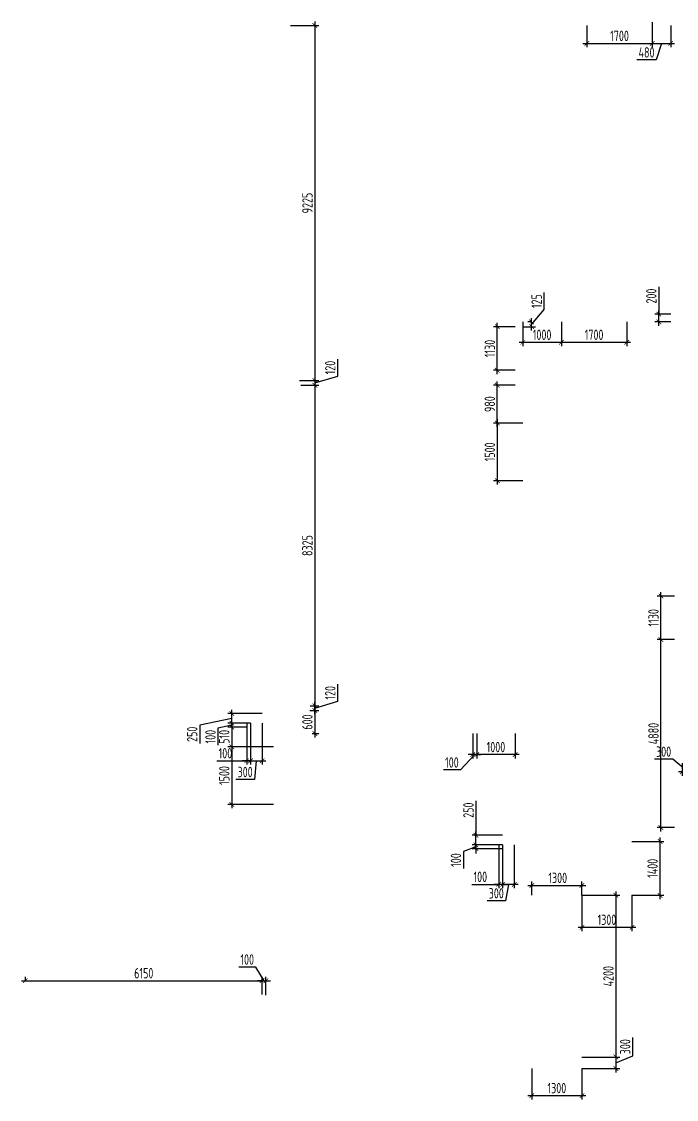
# Model space of a CAD drawing. Header units: millimetres. Extents: x -350007 to 535970, y -888 to 133718.
# Drawn here: x -211804 to -194789, y 54595 to 82586 of the extents above; entities that cross this region are included whole.
import ezdxf

# ---------------------------------------------------------------- set-up
doc = ezdxf.new("R2010")
doc.units = ezdxf.units.MM
doc.layers.add('АР_Размеры нов.', color=15, linetype='Continuous', lineweight=0)
doc.styles.add('ISOCPEUR', font='isocpeur.ttf', dxfattribs={"width": 0.7})
doc.dimstyles.new('R_100', dxfattribs={"dimtxt": 270, "dimasz": 120, "dimexe": 100, "dimexo": 0, "dimgap": 60, "dimtad": 1, "dimdec": 0, "dimrnd": 5, "dimzin": 0, "dimdsep": 46, "dimtxsty": 'ISOCPEUR', "dimblk": 'ARCHTICK', "dimcen": 0, "dimdle": 100, "dimclrd": 256, "dimclre": 256, "dimclrt": 256, "dimadec": 0, "dimazin": 0, "dimtfac": 2, "dimtdec": 0, "dimtofl": 0, "dimtmove": 1, "dimatfit": 3, "dimfxl": 1, "dimtvp": 3, "dimtolj": 1, "dimtzin": 0, "dimarcsym": 0})

# ---------------------------------------------------------------- blocks, each defined once
blk = doc.blocks.new('_ArchTick')
at = {"color": 0, "linetype": 'ByBlock', "const_width": 0.15}
blk.add_lwpolyline([(-0.5, -0.5), (0.5, 0.5)], dxfattribs=at)
blk = doc.blocks.new('*D2875')
at = {"layer": 'АР_Размеры нов.', "lineweight": -2, "ltscale": 100, "transparency": 16777216}
for p, q in [((-206341, 63856), (-206341, 62156)), ((-205254, 63756), (-206441, 63756)), ((-205254, 62256), (-206441, 62256))]:
    blk.add_line(p, q, dxfattribs=at)
at = {"layer": 'АР_Размеры нов.', "lineweight": -2, "ltscale": 100, "transparency": 16777216, "xscale": 120, "yscale": 120, "zscale": 120}
for p, rotation in [((-206341, 63756), 90), ((-206341, 62256), 270)]:
    blk.add_blockref('_ArchTick', p, dxfattribs=dict(at, rotation=rotation))
at = {"layer": 'АР_Размеры нов.', "ltscale": 100, "transparency": 16777216, "insert": (-206536, 63006), "char_height": 270, "attachment_point": 5, "rotation": 90, "style": 'ISOCPEUR'}
blk.add_mtext('\\A1;1500', dxfattribs=at)
blk = doc.blocks.new('*D2876')
at = {"layer": 'АР_Размеры нов.', "lineweight": -2, "ltscale": 100, "transparency": 16777216}
for p, q in [((-199443, 72261), (-199443, 70561)), ((-198779, 72161), (-199543, 72161)), ((-198779, 70661), (-199543, 70661))]:
    blk.add_line(p, q, dxfattribs=at)
at = {"layer": 'АР_Размеры нов.', "lineweight": -2, "ltscale": 100, "transparency": 16777216, "xscale": 120, "yscale": 120, "zscale": 120}
for p, rotation in [((-199443, 72161), 90), ((-199443, 70661), 270)]:
    blk.add_blockref('_ArchTick', p, dxfattribs=dict(at, rotation=rotation))
at = {"layer": 'АР_Размеры нов.', "ltscale": 100, "transparency": 16777216, "insert": (-199638, 71411), "char_height": 270, "attachment_point": 5, "rotation": 90, "style": 'ISOCPEUR'}
blk.add_mtext('\\A1;1500', dxfattribs=at)
blk = doc.blocks.new('*D2877')
at = {"layer": 'АР_Размеры нов.', "lineweight": -2, "ltscale": 100, "transparency": 16777216}
for p, q in [((-199443, 73431), (-199443, 74761)), ((-198979, 74661), (-199543, 74661)), ((-198979, 73531), (-199543, 73531))]:
    blk.add_line(p, q, dxfattribs=at)
at = {"layer": 'АР_Размеры нов.', "lineweight": -2, "ltscale": 100, "transparency": 16777216, "xscale": 120, "yscale": 120, "zscale": 120}
for p, rotation in [((-199443, 74661), 90), ((-199443, 73531), 270)]:
    blk.add_blockref('_ArchTick', p, dxfattribs=dict(at, rotation=rotation))
at = {"layer": 'АР_Размеры нов.', "ltscale": 100, "transparency": 16777216, "insert": (-199638, 74096), "char_height": 270, "attachment_point": 5, "rotation": 90, "style": 'ISOCPEUR'}
blk.add_mtext('\\A1;1130', dxfattribs=at)
blk = doc.blocks.new('*D2878')
at = {"layer": 'АР_Размеры нов.', "lineweight": -2, "ltscale": 100, "transparency": 16777216}
for p, q in [((-197779, 74786), (-197779, 74157)), ((-196079, 74786), (-196079, 74157)), ((-197879, 74257), (-195979, 74257))]:
    blk.add_line(p, q, dxfattribs=at)
at = {"layer": 'АР_Размеры нов.', "lineweight": -2, "ltscale": 100, "transparency": 16777216, "xscale": 120, "yscale": 120, "zscale": 120, "rotation": 180}
blk.add_blockref('_ArchTick', (-197779, 74257), dxfattribs=at)
at = {"layer": 'АР_Размеры нов.', "lineweight": -2, "ltscale": 100, "transparency": 16777216, "xscale": 120, "yscale": 120, "zscale": 120}
blk.add_blockref('_ArchTick', (-196079, 74257), dxfattribs=at)
at = {"layer": 'АР_Размеры нов.', "ltscale": 100, "transparency": 16777216, "insert": (-196929, 74452), "char_height": 270, "attachment_point": 5, "style": 'ISOCPEUR'}
blk.add_mtext('\\A1;1700', dxfattribs=at)
blk = doc.blocks.new('*D2880')
at = {"layer": 'АР_Размеры нов.', "lineweight": -2, "ltscale": 100, "transparency": 16777216}
for p, q in [((-197118, 82486), (-197118, 81919)), ((-195418, 82566), (-195418, 81919)), ((-197218, 82019), (-195318, 82019))]:
    blk.add_line(p, q, dxfattribs=at)
at = {"layer": 'АР_Размеры нов.', "lineweight": -2, "ltscale": 100, "transparency": 16777216, "xscale": 120, "yscale": 120, "zscale": 120, "rotation": 180}
blk.add_blockref('_ArchTick', (-197118, 82019), dxfattribs=at)
at = {"layer": 'АР_Размеры нов.', "lineweight": -2, "ltscale": 100, "transparency": 16777216, "xscale": 120, "yscale": 120, "zscale": 120}
blk.add_blockref('_ArchTick', (-195418, 82019), dxfattribs=at)
at = {"layer": 'АР_Размеры нов.', "ltscale": 100, "transparency": 16777216, "insert": (-196268, 82214), "char_height": 270, "attachment_point": 5, "style": 'ISOCPEUR'}
blk.add_mtext('\\A1;1700', dxfattribs=at)
blk = doc.blocks.new('*D2790')
at = {"layer": 'АР_Размеры нов.', "lineweight": -2, "ltscale": 100, "transparency": 16777216}
for p, q in [((-195418, 82486), (-195418, 81919)), ((-194939, 82486), (-194939, 81919)), ((-195518, 82019), (-194839, 82019)), ((-195179, 82019), (-195317, 81590)), ((-195317, 81590), (-195815, 81590))]:
    blk.add_line(p, q, dxfattribs=at)
at = {"layer": 'АР_Размеры нов.', "lineweight": -2, "ltscale": 100, "transparency": 16777216, "xscale": 120, "yscale": 120, "zscale": 120, "rotation": 180}
blk.add_blockref('_ArchTick', (-195418, 82019), dxfattribs=at)
at = {"layer": 'АР_Размеры нов.', "lineweight": -2, "ltscale": 100, "transparency": 16777216, "xscale": 120, "yscale": 120, "zscale": 120}
blk.add_blockref('_ArchTick', (-194939, 82019), dxfattribs=at)
at = {"layer": 'АР_Размеры нов.', "ltscale": 100, "transparency": 16777216, "insert": (-195566, 81785), "char_height": 270, "attachment_point": 5, "style": 'ISOCPEUR'}
blk.add_mtext('\\A1;480', dxfattribs=at)
blk = doc.blocks.new('*D2791')
at = {"layer": 'АР_Размеры нов.', "lineweight": -2, "ltscale": 100, "transparency": 16777216}
for p, q in [((-198779, 74786), (-198779, 74157)), ((-197779, 74786), (-197779, 74157)), ((-198879, 74257), (-197679, 74257))]:
    blk.add_line(p, q, dxfattribs=at)
at = {"layer": 'АР_Размеры нов.', "lineweight": -2, "ltscale": 100, "transparency": 16777216, "xscale": 120, "yscale": 120, "zscale": 120, "rotation": 180}
blk.add_blockref('_ArchTick', (-198779, 74257), dxfattribs=at)
at = {"layer": 'АР_Размеры нов.', "lineweight": -2, "ltscale": 100, "transparency": 16777216, "xscale": 120, "yscale": 120, "zscale": 120}
blk.add_blockref('_ArchTick', (-197779, 74257), dxfattribs=at)
at = {"layer": 'АР_Размеры нов.', "ltscale": 100, "transparency": 16777216, "insert": (-198279, 74452), "char_height": 270, "attachment_point": 5, "style": 'ISOCPEUR'}
blk.add_mtext('\\A1;1000', dxfattribs=at)
blk = doc.blocks.new('*D2792')
at = {"layer": 'АР_Размеры нов.', "lineweight": -2, "ltscale": 100, "transparency": 16777216}
for p, q in [((-198979, 73141), (-199543, 73141)), ((-199443, 72061), (-199443, 73241)), ((-198979, 72161), (-199543, 72161))]:
    blk.add_line(p, q, dxfattribs=at)
at = {"layer": 'АР_Размеры нов.', "lineweight": -2, "ltscale": 100, "transparency": 16777216, "xscale": 120, "yscale": 120, "zscale": 120}
for p, rotation in [((-199443, 73141), 90), ((-199443, 72161), 270)]:
    blk.add_blockref('_ArchTick', p, dxfattribs=dict(at, rotation=rotation))
at = {"layer": 'АР_Размеры нов.', "ltscale": 100, "transparency": 16777216, "insert": (-199638, 72651), "char_height": 270, "attachment_point": 5, "rotation": 90, "style": 'ISOCPEUR'}
blk.add_mtext('\\A1;980', dxfattribs=at)
blk = doc.blocks.new('*D2824')
at = {"layer": 'АР_Размеры нов.', "lineweight": -2, "ltscale": 100, "transparency": 16777216}
for p, q in [((-198546, 55396), (-198546, 54595)), ((-197245, 55396), (-197245, 54595)), ((-198646, 54695), (-197145, 54695))]:
    blk.add_line(p, q, dxfattribs=at)
at = {"layer": 'АР_Размеры нов.', "lineweight": -2, "ltscale": 100, "transparency": 16777216, "xscale": 120, "yscale": 120, "zscale": 120, "rotation": 180}
blk.add_blockref('_ArchTick', (-198546, 54695), dxfattribs=at)
at = {"layer": 'АР_Размеры нов.', "lineweight": -2, "ltscale": 100, "transparency": 16777216, "xscale": 120, "yscale": 120, "zscale": 120}
blk.add_blockref('_ArchTick', (-197245, 54695), dxfattribs=at)
at = {"layer": 'АР_Размеры нов.', "ltscale": 100, "transparency": 16777216, "insert": (-197896, 54890), "char_height": 270, "attachment_point": 5, "style": 'ISOCPEUR'}
blk.add_mtext('\\A1;1300', dxfattribs=at)
blk = doc.blocks.new('*D3115')
at = {"layer": 'АР_Размеры нов.', "lineweight": -2, "ltscale": 100, "transparency": 16777216}
for p, q in [((-195214, 59796), (-195214, 61396)), ((-195945, 61296), (-195114, 61296)), ((-195945, 59896), (-195114, 59896))]:
    blk.add_line(p, q, dxfattribs=at)
at = {"layer": 'АР_Размеры нов.', "lineweight": -2, "ltscale": 100, "transparency": 16777216, "xscale": 120, "yscale": 120, "zscale": 120}
for p, rotation in [((-195214, 61296), 90), ((-195214, 59896), 270)]:
    blk.add_blockref('_ArchTick', p, dxfattribs=dict(at, rotation=rotation))
at = {"layer": 'АР_Размеры нов.', "ltscale": 100, "transparency": 16777216, "insert": (-195409, 60596), "char_height": 270, "attachment_point": 5, "rotation": 90, "style": 'ISOCPEUR'}
blk.add_mtext('\\A1;1400', dxfattribs=at)
blk = doc.blocks.new('*D3116')
at = {"layer": 'АР_Размеры нов.', "lineweight": -2, "ltscale": 100, "transparency": 16777216}
for p, q in [((-198546, 59896), (-198546, 60253)), ((-197245, 59896), (-197245, 60253)), ((-198646, 60153), (-197145, 60153))]:
    blk.add_line(p, q, dxfattribs=at)
at = {"layer": 'АР_Размеры нов.', "lineweight": -2, "ltscale": 100, "transparency": 16777216, "xscale": 120, "yscale": 120, "zscale": 120, "rotation": 180}
blk.add_blockref('_ArchTick', (-198546, 60153), dxfattribs=at)
at = {"layer": 'АР_Размеры нов.', "lineweight": -2, "ltscale": 100, "transparency": 16777216, "xscale": 120, "yscale": 120, "zscale": 120}
blk.add_blockref('_ArchTick', (-197245, 60153), dxfattribs=at)
at = {"layer": 'АР_Размеры нов.', "ltscale": 100, "transparency": 16777216, "insert": (-197873, 60348), "char_height": 270, "attachment_point": 5, "style": 'ISOCPEUR'}
blk.add_mtext('\\A1;1300', dxfattribs=at)
blk = doc.blocks.new('*D3117')
at = {"layer": 'АР_Размеры нов.', "lineweight": -2, "ltscale": 100, "transparency": 16777216}
for p, q in [((-197245, 59896), (-197245, 58966)), ((-195945, 59896), (-195945, 58966)), ((-197345, 59066), (-195845, 59066))]:
    blk.add_line(p, q, dxfattribs=at)
at = {"layer": 'АР_Размеры нов.', "lineweight": -2, "ltscale": 100, "transparency": 16777216, "xscale": 120, "yscale": 120, "zscale": 120, "rotation": 180}
blk.add_blockref('_ArchTick', (-197245, 59066), dxfattribs=at)
at = {"layer": 'АР_Размеры нов.', "lineweight": -2, "ltscale": 100, "transparency": 16777216, "xscale": 120, "yscale": 120, "zscale": 120}
blk.add_blockref('_ArchTick', (-195945, 59066), dxfattribs=at)
at = {"layer": 'АР_Размеры нов.', "ltscale": 100, "transparency": 16777216, "insert": (-196595, 59261), "char_height": 270, "attachment_point": 5, "style": 'ISOCPEUR'}
blk.add_mtext('\\A1;1300', dxfattribs=at)
blk = doc.blocks.new('*D3118')
at = {"layer": 'АР_Размеры нов.', "lineweight": -2, "ltscale": 100, "transparency": 16777216}
for p, q in [((-196362, 59996), (-196362, 55596)), ((-197245, 59896), (-196262, 59896)), ((-197245, 55696), (-196262, 55696))]:
    blk.add_line(p, q, dxfattribs=at)
at = {"layer": 'АР_Размеры нов.', "lineweight": -2, "ltscale": 100, "transparency": 16777216, "xscale": 120, "yscale": 120, "zscale": 120}
for p, rotation in [((-196362, 59896), 90), ((-196362, 55696), 270)]:
    blk.add_blockref('_ArchTick', p, dxfattribs=dict(at, rotation=rotation))
at = {"layer": 'АР_Размеры нов.', "ltscale": 100, "transparency": 16777216, "insert": (-196557, 57796), "char_height": 270, "attachment_point": 5, "rotation": 90, "style": 'ISOCPEUR'}
blk.add_mtext('\\A1;4200', dxfattribs=at)
blk = doc.blocks.new('*D2915')
at = {"layer": 'АР_Размеры нов.', "lineweight": -2, "ltscale": 100, "transparency": 16777216}
for p, q in [((-195925, 55724), (-195925, 56203)), ((-196362, 55796), (-196362, 55296)), ((-196362, 55546), (-195925, 55724)), ((-197245, 55696), (-196262, 55696)), ((-197245, 55396), (-196262, 55396))]:
    blk.add_line(p, q, dxfattribs=at)
at = {"layer": 'АР_Размеры нов.', "lineweight": -2, "ltscale": 100, "transparency": 16777216, "xscale": 120, "yscale": 120, "zscale": 120}
for p, rotation in [((-196362, 55696), 90), ((-196362, 55396), 270)]:
    blk.add_blockref('_ArchTick', p, dxfattribs=dict(at, rotation=rotation))
at = {"layer": 'АР_Размеры нов.', "ltscale": 100, "transparency": 16777216, "insert": (-196120, 55964), "char_height": 270, "attachment_point": 5, "rotation": 90, "style": 'ISOCPEUR'}
blk.add_mtext('\\A1;300', dxfattribs=at)
blk = doc.blocks.new('*D1667')
at = {"layer": 'АР_Размеры нов.', "lineweight": -2, "ltscale": 500, "transparency": 16777216}
for p, q in [((-204183, 82586), (-204183, 73161)), ((-204816, 82486), (-204083, 82486)), ((-204585, 73261), (-204083, 73261))]:
    blk.add_line(p, q, dxfattribs=at)
at = {"layer": 'АР_Размеры нов.', "lineweight": -2, "ltscale": 500, "transparency": 16777216, "xscale": 120, "yscale": 120, "zscale": 120}
for p, rotation in [((-204183, 82486), 90), ((-204183, 73261), 270)]:
    blk.add_blockref('_ArchTick', p, dxfattribs=dict(at, rotation=rotation))
at = {"layer": 'АР_Размеры нов.', "lineweight": 13, "ltscale": 500, "transparency": 16777216, "insert": (-204378, 77873), "char_height": 270, "attachment_point": 5, "rotation": 90, "style": 'ISOCPEUR'}
blk.add_mtext('\\A1;9225', dxfattribs=at)
blk = doc.blocks.new('*D1668')
at = {"layer": 'АР_Размеры нов.', "lineweight": -2, "ltscale": 500, "transparency": 16777216}
for p, q in [((-203588, 73379), (-203588, 73820)), ((-204183, 73201), (-203588, 73379)), ((-204183, 73361), (-204183, 73041)), ((-204585, 73261), (-204083, 73261)), ((-204544, 73141), (-204083, 73141))]:
    blk.add_line(p, q, dxfattribs=at)
at = {"layer": 'АР_Размеры нов.', "lineweight": -2, "ltscale": 500, "transparency": 16777216, "xscale": 120, "yscale": 120, "zscale": 120}
for p, rotation in [((-204183, 73261), 90), ((-204183, 73141), 270)]:
    blk.add_blockref('_ArchTick', p, dxfattribs=dict(at, rotation=rotation))
at = {"layer": 'АР_Размеры нов.', "lineweight": 13, "ltscale": 500, "transparency": 16777216, "insert": (-203783, 73600), "char_height": 270, "attachment_point": 5, "rotation": 90, "style": 'ISOCPEUR'}
blk.add_mtext('\\A1;120', dxfattribs=at)
blk = doc.blocks.new('*D1669')
at = {"layer": 'АР_Размеры нов.', "lineweight": -2, "ltscale": 500, "transparency": 16777216}
for p, q in [((-204544, 73141), (-204083, 73141)), ((-204183, 73241), (-204183, 64716)), ((-204308, 64816), (-204083, 64816))]:
    blk.add_line(p, q, dxfattribs=at)
at = {"layer": 'АР_Размеры нов.', "lineweight": -2, "ltscale": 500, "transparency": 16777216, "xscale": 120, "yscale": 120, "zscale": 120}
for p, rotation in [((-204183, 73141), 90), ((-204183, 64816), 270)]:
    blk.add_blockref('_ArchTick', p, dxfattribs=dict(at, rotation=rotation))
at = {"layer": 'АР_Размеры нов.', "lineweight": 13, "ltscale": 500, "transparency": 16777216, "insert": (-204378, 68978), "char_height": 270, "attachment_point": 5, "rotation": 90, "style": 'ISOCPEUR'}
blk.add_mtext('\\A1;8325', dxfattribs=at)
blk = doc.blocks.new('*D1670')
at = {"layer": 'АР_Размеры нов.', "lineweight": -2, "ltscale": 500, "transparency": 16777216}
for p, q in [((-204312, 64696), (-204083, 64696)), ((-204183, 64796), (-204183, 63996)), ((-204254, 64096), (-204083, 64096))]:
    blk.add_line(p, q, dxfattribs=at)
at = {"layer": 'АР_Размеры нов.', "lineweight": -2, "ltscale": 500, "transparency": 16777216, "xscale": 120, "yscale": 120, "zscale": 120}
for p, rotation in [((-204183, 64696), 90), ((-204183, 64096), 270)]:
    blk.add_blockref('_ArchTick', p, dxfattribs=dict(at, rotation=rotation))
at = {"layer": 'АР_Размеры нов.', "lineweight": 13, "ltscale": 500, "transparency": 16777216, "insert": (-204378, 64396), "char_height": 270, "attachment_point": 5, "rotation": 90, "style": 'ISOCPEUR'}
blk.add_mtext('\\A1;600', dxfattribs=at)
blk = doc.blocks.new('*D1671')
at = {"layer": 'АР_Размеры нов.', "lineweight": -2, "ltscale": 500, "transparency": 16777216}
for p, q in [((-206341, 64266), (-206341, 64716)), ((-206341, 64491), (-207174, 64317)), ((-205554, 64616), (-206441, 64616)), ((-207174, 64317), (-207174, 63838)), ((-205854, 64366), (-206441, 64366))]:
    blk.add_line(p, q, dxfattribs=at)
at = {"layer": 'АР_Размеры нов.', "lineweight": -2, "ltscale": 500, "transparency": 16777216, "xscale": 120, "yscale": 120, "zscale": 120}
for p, rotation in [((-206341, 64616), 90), ((-206341, 64366), 270)]:
    blk.add_blockref('_ArchTick', p, dxfattribs=dict(at, rotation=rotation))
at = {"layer": 'АР_Размеры нов.', "lineweight": 13, "ltscale": 500, "transparency": 16777216, "insert": (-207369, 64078), "char_height": 270, "attachment_point": 5, "rotation": 90, "style": 'ISOCPEUR'}
blk.add_mtext('\\A1;250', dxfattribs=at)
blk = doc.blocks.new('*D1672')
at = {"layer": 'АР_Размеры нов.', "lineweight": -2, "ltscale": 500, "transparency": 16777216}
for p, q in [((-206341, 64366), (-206341, 64486)), ((-206341, 64316), (-206702, 64237)), ((-206702, 64237), (-206702, 63796)), ((-205854, 64366), (-206441, 64366)), ((-205954, 64266), (-206441, 64266)), ((-206341, 64366), (-206341, 64266)), ((-206341, 64266), (-206341, 64146))]:
    blk.add_line(p, q, dxfattribs=at)
at = {"layer": 'АР_Размеры нов.', "lineweight": -2, "ltscale": 500, "transparency": 16777216, "xscale": 120, "yscale": 120, "zscale": 120}
for p, rotation in [((-206341, 64366), 270), ((-206341, 64266), 90)]:
    blk.add_blockref('_ArchTick', p, dxfattribs=dict(at, rotation=rotation))
at = {"layer": 'АР_Размеры нов.', "lineweight": 13, "ltscale": 500, "transparency": 16777216, "insert": (-206897, 64016), "char_height": 270, "attachment_point": 5, "rotation": 90, "style": 'ISOCPEUR'}
blk.add_mtext('\\A1;100', dxfattribs=at)
blk = doc.blocks.new('*D1673')
at = {"layer": 'АР_Размеры нов.', "lineweight": -2, "ltscale": 500, "transparency": 16777216}
for p, q in [((-205954, 64266), (-206441, 64266)), ((-206341, 64366), (-206341, 63656)), ((-205554, 63756), (-206441, 63756))]:
    blk.add_line(p, q, dxfattribs=at)
at = {"layer": 'АР_Размеры нов.', "lineweight": -2, "ltscale": 500, "transparency": 16777216, "xscale": 120, "yscale": 120, "zscale": 120}
for p, rotation in [((-206341, 64266), 90), ((-206341, 63756), 270)]:
    blk.add_blockref('_ArchTick', p, dxfattribs=dict(at, rotation=rotation))
at = {"layer": 'АР_Размеры нов.', "lineweight": 13, "ltscale": 500, "transparency": 16777216, "insert": (-206536, 64011), "char_height": 270, "attachment_point": 5, "rotation": 90, "style": 'ISOCPEUR'}
blk.add_mtext('\\A1;510', dxfattribs=at)
blk = doc.blocks.new('*D1674')
at = {"layer": 'АР_Размеры нов.', "lineweight": -2, "ltscale": 500, "transparency": 16777216}
for p, q in [((-211804, 57679), (-205454, 57679)), ((-211704, 57656), (-211704, 57779)), ((-205554, 57319), (-205554, 57779))]:
    blk.add_line(p, q, dxfattribs=at)
at = {"layer": 'АР_Размеры нов.', "lineweight": -2, "ltscale": 500, "transparency": 16777216, "xscale": 120, "yscale": 120, "zscale": 120, "rotation": 180}
blk.add_blockref('_ArchTick', (-211704, 57679), dxfattribs=at)
at = {"layer": 'АР_Размеры нов.', "lineweight": -2, "ltscale": 500, "transparency": 16777216, "xscale": 120, "yscale": 120, "zscale": 120}
blk.add_blockref('_ArchTick', (-205554, 57679), dxfattribs=at)
at = {"layer": 'АР_Размеры нов.', "lineweight": 13, "ltscale": 500, "transparency": 16777216, "insert": (-208629, 57874), "char_height": 270, "attachment_point": 5, "style": 'ISOCPEUR'}
blk.add_mtext('\\A1;6150', dxfattribs=at)
blk = doc.blocks.new('*D1675')
at = {"layer": 'АР_Размеры нов.', "lineweight": -2, "ltscale": 500, "transparency": 16777216}
for p, q in [((-205720, 58034), (-206161, 58034)), ((-205504, 57679), (-205720, 58034)), ((-205554, 57679), (-205674, 57679)), ((-205554, 57319), (-205554, 57779)), ((-205554, 57679), (-205454, 57679)), ((-205454, 57304), (-205454, 57779)), ((-205454, 57679), (-205334, 57679))]:
    blk.add_line(p, q, dxfattribs=at)
at = {"layer": 'АР_Размеры нов.', "lineweight": -2, "ltscale": 500, "transparency": 16777216, "xscale": 120, "yscale": 120, "zscale": 120}
blk.add_blockref('_ArchTick', (-205554, 57679), dxfattribs=at)
at = {"layer": 'АР_Размеры нов.', "lineweight": -2, "ltscale": 500, "transparency": 16777216, "xscale": 120, "yscale": 120, "zscale": 120, "rotation": 180}
blk.add_blockref('_ArchTick', (-205454, 57679), dxfattribs=at)
at = {"layer": 'АР_Размеры нов.', "lineweight": 13, "ltscale": 500, "transparency": 16777216, "insert": (-205941, 58229), "char_height": 270, "attachment_point": 5, "style": 'ISOCPEUR'}
blk.add_mtext('\\A1;100', dxfattribs=at)
blk = doc.blocks.new('*D1676')
at = {"layer": 'АР_Размеры нов.', "lineweight": -2, "ltscale": 500, "transparency": 16777216}
for p, q in [((-205854, 64366), (-205854, 63289)), ((-205554, 64366), (-205554, 63289)), ((-205954, 63389), (-205454, 63389)), ((-205704, 63389), (-205755, 62902)), ((-205755, 62902), (-206234, 62902))]:
    blk.add_line(p, q, dxfattribs=at)
at = {"layer": 'АР_Размеры нов.', "lineweight": -2, "ltscale": 500, "transparency": 16777216, "xscale": 120, "yscale": 120, "zscale": 120, "rotation": 180}
blk.add_blockref('_ArchTick', (-205854, 63389), dxfattribs=at)
at = {"layer": 'АР_Размеры нов.', "lineweight": -2, "ltscale": 500, "transparency": 16777216, "xscale": 120, "yscale": 120, "zscale": 120}
blk.add_blockref('_ArchTick', (-205554, 63389), dxfattribs=at)
at = {"layer": 'АР_Размеры нов.', "lineweight": 13, "ltscale": 500, "transparency": 16777216, "insert": (-205995, 63097), "char_height": 270, "attachment_point": 5, "style": 'ISOCPEUR'}
blk.add_mtext('\\A1;300', dxfattribs=at)
blk = doc.blocks.new('*D1677')
at = {"layer": 'АР_Размеры нов.', "lineweight": -2, "ltscale": 500, "transparency": 16777216}
for p, q in [((-205954, 64366), (-205954, 63289)), ((-205854, 64366), (-205854, 63289)), ((-206729, 63389), (-205954, 63389)), ((-205954, 63389), (-206074, 63389)), ((-205854, 63389), (-205954, 63389)), ((-205854, 63389), (-205734, 63389))]:
    blk.add_line(p, q, dxfattribs=at)
at = {"layer": 'АР_Размеры нов.', "lineweight": -2, "ltscale": 500, "transparency": 16777216, "xscale": 120, "yscale": 120, "zscale": 120}
blk.add_blockref('_ArchTick', (-205954, 63389), dxfattribs=at)
at = {"layer": 'АР_Размеры нов.', "lineweight": -2, "ltscale": 500, "transparency": 16777216, "xscale": 120, "yscale": 120, "zscale": 120, "rotation": 180}
blk.add_blockref('_ArchTick', (-205854, 63389), dxfattribs=at)
at = {"layer": 'АР_Размеры нов.', "lineweight": 13, "ltscale": 500, "transparency": 16777216, "insert": (-206508, 63584), "char_height": 270, "attachment_point": 5, "style": 'ISOCPEUR'}
blk.add_mtext('\\A1;100', dxfattribs=at)
blk = doc.blocks.new('*D1678')
at = {"layer": 'АР_Размеры нов.', "lineweight": -2, "ltscale": 500, "transparency": 16777216}
for p, q in [((-199304, 61206), (-199304, 60081)), ((-199004, 61206), (-199004, 60081)), ((-198904, 60181), (-199404, 60181)), ((-199154, 60181), (-199231, 59752)), ((-199231, 59752), (-199710, 59752))]:
    blk.add_line(p, q, dxfattribs=at)
at = {"layer": 'АР_Размеры нов.', "lineweight": -2, "ltscale": 500, "transparency": 16777216, "xscale": 120, "yscale": 120, "zscale": 120, "rotation": 180}
blk.add_blockref('_ArchTick', (-199304, 60181), dxfattribs=at)
at = {"layer": 'АР_Размеры нов.', "lineweight": -2, "ltscale": 500, "transparency": 16777216, "xscale": 120, "yscale": 120, "zscale": 120}
blk.add_blockref('_ArchTick', (-199004, 60181), dxfattribs=at)
at = {"layer": 'АР_Размеры нов.', "lineweight": 13, "ltscale": 500, "transparency": 16777216, "insert": (-199470, 59947), "char_height": 270, "attachment_point": 5, "style": 'ISOCPEUR'}
blk.add_mtext('\\A1;300', dxfattribs=at)
blk = doc.blocks.new('*D1679')
at = {"layer": 'АР_Размеры нов.', "lineweight": -2, "ltscale": 500, "transparency": 16777216}
for p, q in [((-199404, 61206), (-199404, 60081)), ((-199304, 61206), (-199304, 60081)), ((-200106, 60181), (-199404, 60181)), ((-199404, 60181), (-199524, 60181)), ((-199304, 60181), (-199404, 60181)), ((-199304, 60181), (-199184, 60181))]:
    blk.add_line(p, q, dxfattribs=at)
at = {"layer": 'АР_Размеры нов.', "lineweight": -2, "ltscale": 500, "transparency": 16777216, "xscale": 120, "yscale": 120, "zscale": 120}
blk.add_blockref('_ArchTick', (-199404, 60181), dxfattribs=at)
at = {"layer": 'АР_Размеры нов.', "lineweight": -2, "ltscale": 500, "transparency": 16777216, "xscale": 120, "yscale": 120, "zscale": 120, "rotation": 180}
blk.add_blockref('_ArchTick', (-199304, 60181), dxfattribs=at)
at = {"layer": 'АР_Размеры нов.', "lineweight": 13, "ltscale": 500, "transparency": 16777216, "insert": (-199885, 60376), "char_height": 270, "attachment_point": 5, "style": 'ISOCPEUR'}
blk.add_mtext('\\A1;100', dxfattribs=at)
blk = doc.blocks.new('*D1680')
at = {"layer": 'АР_Размеры нов.', "lineweight": -2, "ltscale": 500, "transparency": 16777216}
for p, q in [((-199997, 62346), (-199997, 61456)), ((-199304, 61456), (-200097, 61456)), ((-199997, 61106), (-199997, 61556)), ((-199304, 61206), (-200097, 61206))]:
    blk.add_line(p, q, dxfattribs=at)
at = {"layer": 'АР_Размеры нов.', "lineweight": -2, "ltscale": 500, "transparency": 16777216, "xscale": 120, "yscale": 120, "zscale": 120}
for p, rotation in [((-199997, 61456), 90), ((-199997, 61206), 270)]:
    blk.add_blockref('_ArchTick', p, dxfattribs=dict(at, rotation=rotation))
at = {"layer": 'АР_Размеры нов.', "lineweight": 13, "ltscale": 500, "transparency": 16777216, "insert": (-200192, 62107), "char_height": 270, "attachment_point": 5, "rotation": 90, "style": 'ISOCPEUR'}
blk.add_mtext('\\A1;250', dxfattribs=at)
blk = doc.blocks.new('*D1681')
at = {"layer": 'АР_Размеры нов.', "lineweight": -2, "ltscale": 500, "transparency": 16777216}
for p, q in [((-199997, 61206), (-199997, 61326)), ((-199997, 61156), (-200324, 61032)), ((-200324, 61032), (-200324, 60591)), ((-199304, 61206), (-200097, 61206)), ((-199304, 61106), (-200097, 61106)), ((-199997, 61206), (-199997, 61106)), ((-199997, 61106), (-199997, 60986))]:
    blk.add_line(p, q, dxfattribs=at)
at = {"layer": 'АР_Размеры нов.', "lineweight": -2, "ltscale": 500, "transparency": 16777216, "xscale": 120, "yscale": 120, "zscale": 120}
for p, rotation in [((-199997, 61206), 270), ((-199997, 61106), 90)]:
    blk.add_blockref('_ArchTick', p, dxfattribs=dict(at, rotation=rotation))
at = {"layer": 'АР_Размеры нов.', "lineweight": 13, "ltscale": 500, "transparency": 16777216, "insert": (-200519, 60812), "char_height": 270, "attachment_point": 5, "rotation": 90, "style": 'ISOCPEUR'}
blk.add_mtext('\\A1;100', dxfattribs=at)
blk = doc.blocks.new('*D1685')
at = {"layer": 'АР_Размеры нов.', "lineweight": -2, "ltscale": 500, "transparency": 16777216}
for p, q in [((-194882, 63431), (-195361, 63431)), ((-194489, 63100), (-194882, 63431)), ((-194639, 63325), (-194639, 63000)), ((-194338, 63328), (-194338, 63000)), ((-194238, 63100), (-194739, 63100))]:
    blk.add_line(p, q, dxfattribs=at)
at = {"layer": 'АР_Размеры нов.', "lineweight": -2, "ltscale": 500, "transparency": 16777216, "xscale": 120, "yscale": 120, "zscale": 120, "rotation": 180}
blk.add_blockref('_ArchTick', (-194639, 63100), dxfattribs=at)
at = {"layer": 'АР_Размеры нов.', "lineweight": -2, "ltscale": 500, "transparency": 16777216, "xscale": 120, "yscale": 120, "zscale": 120}
blk.add_blockref('_ArchTick', (-194338, 63100), dxfattribs=at)
at = {"layer": 'АР_Размеры нов.', "lineweight": 13, "ltscale": 500, "transparency": 16777216, "insert": (-195122, 63626), "char_height": 270, "attachment_point": 5, "style": 'ISOCPEUR'}
blk.add_mtext('\\A1;300', dxfattribs=at)
blk = doc.blocks.new('*D1996')
at = {"layer": 'АР_Размеры нов.', "lineweight": -2, "ltscale": 500, "transparency": 16777216}
for p, q in [((-195191, 61556), (-195191, 66637)), ((-194839, 66537), (-195291, 66537)), ((-194839, 61656), (-195291, 61656))]:
    blk.add_line(p, q, dxfattribs=at)
at = {"layer": 'АР_Размеры нов.', "lineweight": -2, "ltscale": 500, "transparency": 16777216, "xscale": 120, "yscale": 120, "zscale": 120}
for p, rotation in [((-195191, 66537), 90), ((-195191, 61656), 270)]:
    blk.add_blockref('_ArchTick', p, dxfattribs=dict(at, rotation=rotation))
at = {"layer": 'АР_Размеры нов.', "lineweight": 13, "ltscale": 500, "transparency": 16777216, "insert": (-195386, 64096), "char_height": 270, "attachment_point": 5, "rotation": 90, "style": 'ISOCPEUR'}
blk.add_mtext('\\A1;4880', dxfattribs=at)
blk = doc.blocks.new('*D1997')
at = {"layer": 'АР_Размеры нов.', "lineweight": -2, "ltscale": 500, "transparency": 16777216}
for p, q in [((-195191, 66437), (-195191, 67767)), ((-194839, 67667), (-195291, 67667)), ((-194839, 66537), (-195291, 66537))]:
    blk.add_line(p, q, dxfattribs=at)
at = {"layer": 'АР_Размеры нов.', "lineweight": -2, "ltscale": 500, "transparency": 16777216, "xscale": 120, "yscale": 120, "zscale": 120}
for p, rotation in [((-195191, 67667), 90), ((-195191, 66537), 270)]:
    blk.add_blockref('_ArchTick', p, dxfattribs=dict(at, rotation=rotation))
at = {"layer": 'АР_Размеры нов.', "lineweight": 13, "ltscale": 500, "transparency": 16777216, "insert": (-195386, 67102), "char_height": 270, "attachment_point": 5, "rotation": 90, "style": 'ISOCPEUR'}
blk.add_mtext('\\A1;1130', dxfattribs=at)
blk = doc.blocks.new('*D2029')
at = {"layer": 'АР_Размеры нов.', "lineweight": -2, "ltscale": 500, "transparency": 16777216}
for p, q in [((-198226, 75106), (-198226, 75547)), ((-198551, 74723), (-198226, 75106)), ((-198551, 74786), (-198651, 74786)), ((-198551, 74561), (-198551, 74886)), ((-198779, 74661), (-198451, 74661))]:
    blk.add_line(p, q, dxfattribs=at)
at = {"layer": 'АР_Размеры нов.', "lineweight": -2, "ltscale": 500, "transparency": 16777216, "xscale": 120, "yscale": 120, "zscale": 120}
for p, rotation in [((-198551, 74786), 90), ((-198551, 74661), 270)]:
    blk.add_blockref('_ArchTick', p, dxfattribs=dict(at, rotation=rotation))
at = {"layer": 'АР_Размеры нов.', "lineweight": 13, "ltscale": 500, "transparency": 16777216, "insert": (-198421, 75326), "char_height": 270, "attachment_point": 5, "rotation": 90, "style": 'ISOCPEUR'}
blk.add_mtext('\\A1;125', dxfattribs=at)
blk = doc.blocks.new('*D2032')
at = {"layer": 'АР_Размеры нов.', "lineweight": -2, "ltscale": 500, "transparency": 16777216}
for p, q in [((-195247, 75696), (-195247, 74986)), ((-195247, 74686), (-195247, 75086)), ((-194939, 74986), (-195347, 74986)), ((-194939, 74786), (-195347, 74786))]:
    blk.add_line(p, q, dxfattribs=at)
at = {"layer": 'АР_Размеры нов.', "lineweight": -2, "ltscale": 500, "transparency": 16777216, "xscale": 120, "yscale": 120, "zscale": 120}
for p, rotation in [((-195247, 74986), 90), ((-195247, 74786), 270)]:
    blk.add_blockref('_ArchTick', p, dxfattribs=dict(at, rotation=rotation))
at = {"layer": 'АР_Размеры нов.', "lineweight": 13, "ltscale": 500, "transparency": 16777216, "insert": (-195442, 75457), "char_height": 270, "attachment_point": 5, "rotation": 90, "style": 'ISOCPEUR'}
blk.add_mtext('\\A1;200', dxfattribs=at)
blk = doc.blocks.new('*D2251')
at = {"layer": 'АР_Размеры нов.', "lineweight": -2, "ltscale": 500, "transparency": 16777216}
for p, q in [((-199979, 64096), (-199979, 63451)), ((-198979, 64096), (-198979, 63451)), ((-198879, 63551), (-200079, 63551))]:
    blk.add_line(p, q, dxfattribs=at)
at = {"layer": 'АР_Размеры нов.', "lineweight": -2, "ltscale": 500, "transparency": 16777216, "xscale": 120, "yscale": 120, "zscale": 120, "rotation": 180}
blk.add_blockref('_ArchTick', (-199979, 63551), dxfattribs=at)
at = {"layer": 'АР_Размеры нов.', "lineweight": -2, "ltscale": 500, "transparency": 16777216, "xscale": 120, "yscale": 120, "zscale": 120}
blk.add_blockref('_ArchTick', (-198979, 63551), dxfattribs=at)
at = {"layer": 'АР_Размеры нов.', "lineweight": 13, "ltscale": 500, "transparency": 16777216, "insert": (-199479, 63746), "char_height": 270, "attachment_point": 5, "style": 'ISOCPEUR'}
blk.add_mtext('\\A1;1000', dxfattribs=at)
blk = doc.blocks.new('*D2252')
at = {"layer": 'АР_Размеры нов.', "lineweight": -2, "ltscale": 500, "transparency": 16777216}
for p, q in [((-200079, 64096), (-200079, 63451)), ((-199979, 64096), (-199979, 63451)), ((-200029, 63551), (-200402, 63151)), ((-200079, 63551), (-200199, 63551)), ((-199979, 63551), (-200079, 63551)), ((-199979, 63551), (-199859, 63551)), ((-200402, 63151), (-200843, 63151))]:
    blk.add_line(p, q, dxfattribs=at)
at = {"layer": 'АР_Размеры нов.', "lineweight": -2, "ltscale": 500, "transparency": 16777216, "xscale": 120, "yscale": 120, "zscale": 120}
blk.add_blockref('_ArchTick', (-200079, 63551), dxfattribs=at)
at = {"layer": 'АР_Размеры нов.', "lineweight": -2, "ltscale": 500, "transparency": 16777216, "xscale": 120, "yscale": 120, "zscale": 120, "rotation": 180}
blk.add_blockref('_ArchTick', (-199979, 63551), dxfattribs=at)
at = {"layer": 'АР_Размеры нов.', "lineweight": 13, "ltscale": 500, "transparency": 16777216, "insert": (-200623, 63346), "char_height": 270, "attachment_point": 5, "style": 'ISOCPEUR'}
blk.add_mtext('\\A1;100', dxfattribs=at)
blk = doc.blocks.new('*D2253')
at = {"layer": 'АР_Размеры нов.', "lineweight": -2, "ltscale": 500, "transparency": 16777216}
for p, q in [((-203588, 64934), (-203588, 65375)), ((-204308, 64816), (-204083, 64816)), ((-204283, 64696), (-204083, 64696)), ((-204183, 64756), (-203588, 64934)), ((-204183, 64596), (-204183, 64916))]:
    blk.add_line(p, q, dxfattribs=at)
at = {"layer": 'АР_Размеры нов.', "lineweight": -2, "ltscale": 500, "transparency": 16777216, "xscale": 120, "yscale": 120, "zscale": 120}
for p, rotation in [((-204183, 64816), 90), ((-204183, 64696), 270)]:
    blk.add_blockref('_ArchTick', p, dxfattribs=dict(at, rotation=rotation))
at = {"layer": 'АР_Размеры нов.', "lineweight": 13, "ltscale": 500, "transparency": 16777216, "insert": (-203783, 65155), "char_height": 270, "attachment_point": 5, "rotation": 90, "style": 'ISOCPEUR'}
blk.add_mtext('\\A1;120', dxfattribs=at)

msp = doc.modelspace()

# ---------------------------------------------------------------- dimensions: what is measured, and where the dimension line sits
at = {"layer": 'АР_Размеры нов.', "lineweight": 13, "ltscale": 500}
for base, p1, p2, picture, middle in [((-204183.2, 73260.7), (-204816.2, 82485.7), (-204584.6, 73260.7), '*D1667', (-204378.2, 77873.2)), ((-204183.2, 73140.7), (-204584.6, 73260.7), (-204543.8, 73140.7), '*D1668', (-203783.2, 73439.2)), ((-204183.2, 64815.7), (-204543.8, 73140.7), (-204308.5, 64815.7), '*D1669', (-204378.2, 68978.2)), ((-195190.8, 67666.8), (-194838.9, 66536.8), (-194838.9, 67666.8), '*D1997', (-195385.8, 67101.8)), ((-195190.8, 66536.8), (-194838.9, 61655.7), (-194838.9, 66536.8), '*D1996', (-195385.8, 64096.2)), ((-204183.2, 64815.7), (-204283.2, 64695.7), (-204308.5, 64815.7), '*D2253', (-203783.2, 64994.2)), ((-204183.2, 64095.7), (-204312.1, 64695.7), (-204253.6, 64095.7), '*D1670', (-204378.2, 64395.7)), ((-206341.2, 63755.7), (-205953.9, 64265.7), (-205553.9, 63755.7), '*D1673', (-206536.2, 64010.7))]:
    dim = msp.add_linear_dim(base=base, p1=p1, p2=p2, angle=90, dimstyle='R_100', override={"dimpost": '\\X'}, dxfattribs=at)
    dim.commit()
    dim.dimension.update_dxf_attribs({"geometry": picture, "text_midpoint": middle})
at = {"layer": 'АР_Размеры нов.', "ltscale": 100}
for base, p1, p2, override, picture, middle in [((-195418.3, 82019.1), (-197118.3, 82485.7), (-195418.3, 82565.7), {"dimpost": '\\X', "dimfxl": 2.5, "dimarcsym": 1}, '*D2880', (-196268.3, 82214.1)), ((-196078.9, 74257.2), (-197778.9, 74785.7), (-196078.9, 74785.7), {"dimpost": '\\X', "dimfxl": 2.5, "dimarcsym": 1}, '*D2878', (-196928.9, 74452.2)), ((-195945.4, 59066.5), (-197245, 59895.7, 0), (-195945.4, 59895.7, 1.8), {"dimpost": '\\X', "dimfxl": 300, "dimarcsym": 1}, '*D3117', (-196595.2, 59261.5)), ((-197245.5, 54695.1), (-198546.2, 55395.7), (-197245.5, 55395.7), {"dimpost": '\\X', "dimfxl": 300, "dimarcsym": 1}, '*D2824', (-197895.8, 54890.1))]:
    dim = msp.add_linear_dim(base=base, p1=p1, p2=p2, dimstyle='R_100', override=override, dxfattribs=at)
    dim.commit()
    dim.dimension.update_dxf_attribs({"geometry": picture, "text_midpoint": middle})
for base, p1, p2, override, picture, middle in [((-194938.9, 82019.1), (-195418.3, 82485.7), (-194938.9, 82485.7), {"dimpost": '\\X', "dimfxl": 2.5, "dimarcsym": 1}, '*D2790', (-195376.7, 81590.2)), ((-197778.9, 74257.2), (-198778.9, 74785.7), (-197778.9, 74785.7), {"dimpost": '\\X', "dimfxl": 2.5, "dimarcsym": 1}, '*D2791', (-198278.9, 74257.2)), ((-197245, 60153.4), (-198546.2, 59895.7), (-197245, 59895.7, 1.4), {"dimpost": '\\X', "dimfxl": 300, "dimarcsym": 1}, '*D3116', (-197873.5, 60153.4))]:
    dim = msp.add_linear_dim(base=base, p1=p1, p2=p2, dimstyle='R_100', override=override, dxfattribs=at)
    dim.commit()
    dim.dimension.update_dxf_attribs({"geometry": picture, "text_midpoint": middle, "dimtype": 160})
at = {"layer": 'АР_Размеры нов.', "lineweight": 13, "ltscale": 500}
for base, p1, p2, override, picture, middle in [((-198550.6, 74785.7), (-198778.9, 74660.8), (-198550.6, 74785.7), {"dimpost": '\\X'}, '*D2029', (-198225.8, 75165.7)), ((-195246.7, 74985.7), (-194938.9, 74785.7), (-194938.9, 74985.7), {"dimpost": '\\X'}, '*D2032', (-195192.6, 75456.8)), ((-206341.2, 64615.7), (-205853.9, 64365.7), (-205553.9, 64615.7), {"dimpost": '\\X', "dimfxl": 300, "dimarcsym": 1}, '*D1671', (-207173.6, 64257.4)), ((-206341.2, 64265.7), (-205853.9, 64365.7), (-205953.9, 64265.7), {"dimpost": '\\X'}, '*D1672', (-206702.2, 64177)), ((-199996.6, 61455.6), (-199303.9, 61205.6), (-199303.9, 61455.6), {"dimpost": '\\X'}, '*D1680', (-199819.2, 62106.9)), ((-199996.6, 61105.6), (-199303.9, 61205.6), (-199303.9, 61105.6), {"dimpost": '\\X'}, '*D1681', (-200323.6, 60972.4))]:
    dim = msp.add_linear_dim(base=base, p1=p1, p2=p2, angle=90, dimstyle='R_100', override=override, dxfattribs=at)
    dim.commit()
    dim.dimension.update_dxf_attribs({"geometry": picture, "text_midpoint": middle, "dimtype": 160})
at = {"layer": 'АР_Размеры нов.', "ltscale": 100}
for base, p1, p2, override, picture, middle in [((-199443.2, 74660.8), (-198978.9, 73530.8), (-198978.9, 74660.8), {"dimpost": '\\X', "dimfxl": 2.5, "dimarcsym": 1}, '*D2877', (-199638.2, 74095.8)), ((-199443.2, 73140.7), (-198978.9, 72160.7), (-198978.9, 73140.7), {"dimpost": '\\X', "dimfxl": 2.5, "dimarcsym": 1}, '*D2792', (-199638.2, 72650.7)), ((-199443.2, 70660.7), (-198778.9, 72160.7), (-198778.9, 70660.7), {"dimpost": '\\X', "dimfxl": 300, "dimarcsym": 1}, '*D2876', (-199638.2, 71410.7)), ((-206341.2, 62255.7), (-205253.9, 63755.7), (-205253.9, 62255.7), {"dimpost": '\\X', "dimfxl": 300, "dimarcsym": 1}, '*D2875', (-206536.2, 63005.7)), ((-195213.6, 61295.7), (-195945.4, 59895.8, 1.8), (-195945.4, 61295.7), {"dimpost": '\\X', "dimfxl": 300, "dimarcsym": 1}, '*D3115', (-195408.6, 60595.7)), ((-196361.7, 55695.7), (-197245, 59895.7), (-197245, 55695.7), {"dimpost": '\\X', "dimfxl": 300, "dimarcsym": 1}, '*D3118', (-196556.7, 57795.7))]:
    dim = msp.add_linear_dim(base=base, p1=p1, p2=p2, angle=90, dimstyle='R_100', override=override, dxfattribs=at)
    dim.commit()
    dim.dimension.update_dxf_attribs({"geometry": picture, "text_midpoint": middle})
at = {"layer": 'АР_Размеры нов.', "lineweight": 13, "ltscale": 500}
for base, p1, p2, picture, middle in [((-205953.9, 63388.6), (-205853.9, 64365.7), (-205953.9, 64365.7), '*D1677', (-206507.9, 63345.9)), ((-205553.9, 63388.6), (-205853.9, 64365.7), (-205553.9, 64365.7), '*D1676', (-205815.3, 62902.3)), ((-200078.9, 63551.1), (-199978.9, 64095.7), (-200078.9, 64095.7), '*D2252', (-200462.1, 63151.1)), ((-194638.9, 63100.1), (-194338.2, 63328), (-194638.9, 63325.4), '*D1685', (-194942.1, 63431.1)), ((-199403.9, 60181.5), (-199303.9, 61205.6), (-199403.9, 61205.6), '*D1679', (-199885.5, 60301)), ((-199303.9, 60181.5), (-199003.9, 61205.6), (-199303.9, 61205.6), '*D1678', (-199290.6, 59752.2)), ((-205453.9, 57679.1), (-205553.9, 57318.6), (-205453.9, 57303.8), '*D1675', (-205780.2, 58033.7))]:
    dim = msp.add_linear_dim(base=base, p1=p1, p2=p2, dimstyle='R_100', override={"dimpost": '\\X'}, dxfattribs=at)
    dim.commit()
    dim.dimension.update_dxf_attribs({"geometry": picture, "text_midpoint": middle, "dimtype": 160})
for base, p1, p2, picture, middle in [((-199978.9, 63551.1), (-198978.9, 64095.7), (-199978.9, 64095.7), '*D2251', (-199478.9, 63746.1)), ((-205553.9, 57679.1), (-211703.9, 57655.6), (-205553.9, 57318.6), '*D1674', (-208628.9, 57874.1))]:
    dim = msp.add_linear_dim(base=base, p1=p1, p2=p2, dimstyle='R_100', override={"dimpost": '\\X'}, dxfattribs=at)
    dim.commit()
    dim.dimension.update_dxf_attribs({"geometry": picture, "text_midpoint": middle})
at = {"layer": 'АР_Размеры нов.', "ltscale": 100}
dim = msp.add_linear_dim(base=(-196361.7, 55395.7), p1=(-197245.5, 55695.7), p2=(-197245.5, 55395.7), angle=90, dimstyle='R_100', override={"dimpost": '\\X', "dimfxl": 300, "dimarcsym": 1}, dxfattribs=at)
dim.commit()
dim.dimension.update_dxf_attribs({"geometry": '*D2915', "text_midpoint": (-195924.6, 55784.2), "dimtype": 160})

doc.saveas('drawing.dxf')
